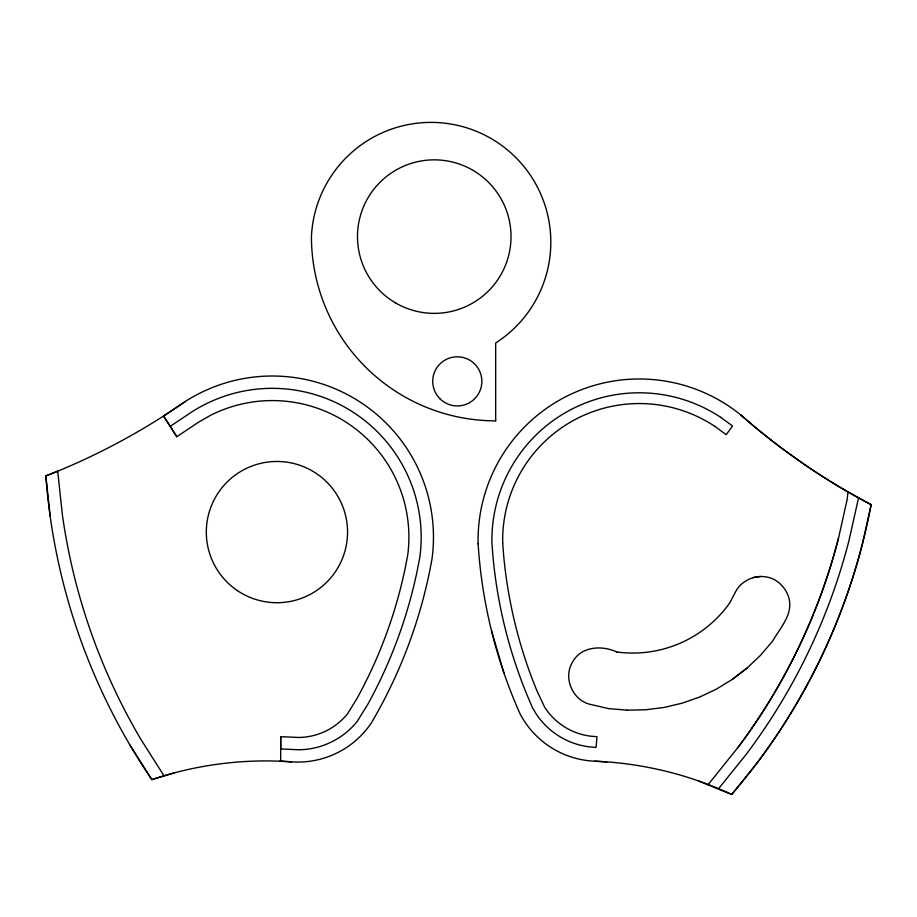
<?xml version="1.0" encoding="UTF-8"?>
<svg xmlns="http://www.w3.org/2000/svg" width="917" height="917" viewBox="0 0 917 917"><rect width="100%" height="100%" fill="white"/><g stroke="black" fill="none" stroke-linecap="round" stroke-linejoin="round"><path stroke-width="1.38" d="M280.682 736.649L280.682 748.925L299.057 749.774A76.294 76.294 0 0 0 357.068 721.61L367.717 704.497A481.322 481.322 0 0 0 417.189 570.821L419.826 557.227A148.921 148.921 0 0 0 192.066 411.767L170.264 426.313L176.786 436.721L198.588 422.164L209.982 415.619A136.587 136.587 0 0 1 407.652 555.519L405.165 568.311A469.046 469.046 0 0 1 356.954 698.571L347.52 713.85A63.995 63.995 0 0 1 298.862 737.474L280.682 736.649L280.682 761.19L291.514 761.844A88.582 88.582 0 0 0 371.213 723.158A493.61 493.61 0 0 0 431.999 558.934A161.209 161.209 0 0 0 185.521 401.337A669.238 669.238 0 0 1 45.85 475.946L50.183 516.374M698.903 781.169L731.686 794.454A357.206 357.206 0 0 0 594.915 761.202L594.915 761.202A88.582 88.582 0 0 1 520.065 713.85A493.61 493.61 0 0 1 478.112 543.792L478.112 543.827A161.209 161.209 0 0 1 740.73 414.908L740.73 414.885A669.238 669.238 0 0 0 847.984 491.925L871.15 504.614L862.289 544.434A621.325 621.325 0 0 1 757.167 762.91L731.686 794.454A621.325 621.325 0 0 0 871.15 504.614M616.82 652.01C601.655 644.938 580.725 646.29 572.219 662.59C563.072 678.362 572.747 700.462 590.468 704.416L608.533 708.6L627.045 710.148M627.033 710.182L645.602 709.769L664.023 707.466L682.099 703.179L699.625 697.046L716.395 689.126L732.247 679.417L746.988 668.126L760.457 655.357L772.504 641.258C780.149 627.893 793.732 614 788.689 597.219C786.373 589.986 781.502 583.854 774.968 579.991C761.523 572.391 743.183 577.848 735.858 591.247L729.863 602.744A118.855 118.843 0 0 1 616.82 651.987M746.988 668.161L732.247 679.451M753.075 577.55L760.502 576.403M847.996 491.81L847.17 499.364L838.493 538.268A596.738 596.738 0 0 1 814.124 612.43M858.576 497.782L848.913 540.847A607.49 607.49 0 0 1 746.129 754.462L718.596 788.689M708.165 784.597L737.543 747.985A596.738 596.738 0 0 0 838.505 538.153M185.521 401.337L163.535 416.043L176.786 436.721M58.126 471.017L45.85 475.946A621.325 621.325 0 0 0 151.867 779.622A357.206 357.206 0 0 1 291.514 761.844M174.482 772.825L151.867 779.622L130.099 745.28M279.731 761.19L280.682 761.19M594.915 761.236L606.699 761.912M720.773 417.35L732.557 426.015L726.195 434.681L714.824 426.325M163.535 416.043L170.264 426.313M163.983 775.793L140.691 739.045A609.037 609.037 0 0 1 62.356 514.666L57.714 471.178M532.445 707.58L535.597 713.036A74.758 74.758 0 0 0 588.978 746.816L596.084 747.435L596.99 736.706L590.353 736.145A63.995 63.995 0 0 1 544.652 707.213L537.007 690.971A469.046 469.046 0 0 1 503.72 556.115L502.699 543.116M532.433 707.592L527.069 695.063A479.786 479.786 0 0 1 493.025 557.135L491.948 543.403A147.362 147.362 0 0 1 720.762 417.373M503.926 672.918L491.489 630.713M871.139 504.74A669.238 669.238 0 0 1 803.269 463.704L781.788 448.264A669.238 669.238 0 0 1 740.73 414.908M813.597 613.725A596.738 596.738 0 0 1 737.532 748.112M502.699 543.116A136.587 136.587 0 0 1 714.813 426.348M495.673 420.846L495.673 342.981A119.749 119.749 0 0 0 490.939 138.444A119.749 119.749 0 0 0 311.436 236.609A184.237 184.237 0 0 0 495.673 420.846M237.423 590.628A70.62 70.62 0 0 0 347.383 537.053A70.62 70.62 0 0 0 245.997 468.61A70.62 70.62 0 0 0 237.423 590.628M395.88 303.091A76.764 76.764 0 0 0 511.021 236.609A76.764 76.764 0 0 0 395.88 170.126A76.764 76.764 0 0 0 395.88 303.091M439.919 398.735A24.564 24.564 0 0 0 481.024 387.719A24.564 24.564 0 0 0 450.935 357.63A24.564 24.564 0 0 0 439.919 398.735"/></g></svg>
